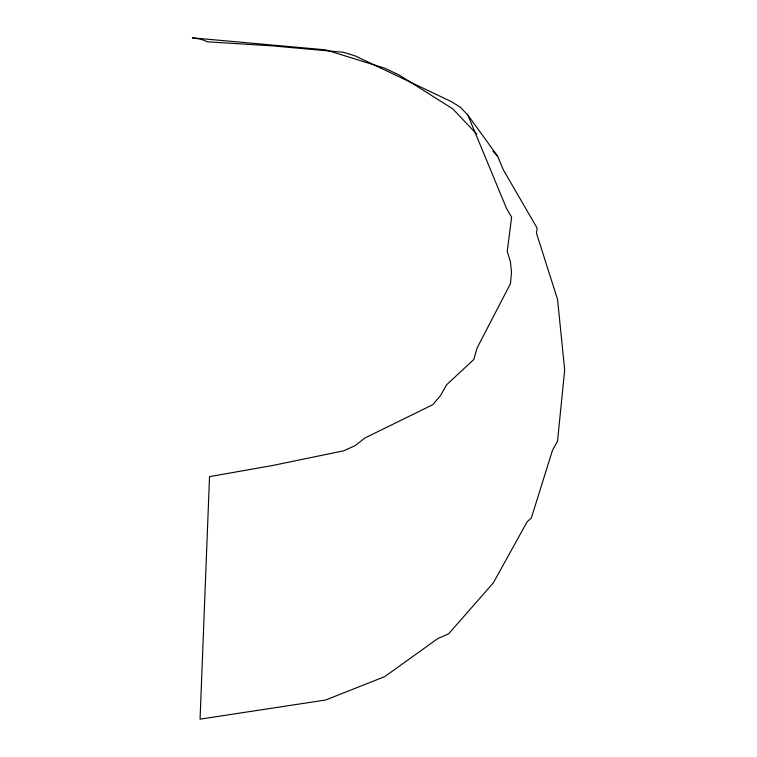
<?xml version="1.0" encoding="UTF-8"?>
<svg xmlns="http://www.w3.org/2000/svg" width="757" height="757" viewBox="0 0 757 757"><rect width="100%" height="100%" fill="white"/><g stroke="black" fill="none" stroke-linecap="round" stroke-linejoin="round"><path stroke-width="1.14" d="M467.94 115.206L506.442 208.222L511.618 217.136L507.228 251.456L510.445 261.723L511.514 272.567L510.445 283.667L477.203 347.813L473.778 359.528L446.554 384.83L440.631 395.391L432.862 404.654L365.016 437.953L354.967 445.731L343.602 450.831L272.435 465.527L209.528 476.636L200.066 719.15L325.661 700.007L384.717 676.626L438.057 638.406L448.57 633.883L493.327 582.871L527.127 521.781L531.31 518.081L552.459 450.358L557.54 441.132L564.684 369.955L557.54 299.384L536.486 233.203L537.129 228.131L503.291 169.767L497.642 156.179L467.94 115.206L460.474 107.333L451.418 101.637L354.853 55.763L343.678 52.309L272.539 45.884L207.626 41.824L201.173 39.26L192.316 37.85L325.576 49.839L384.849 68.234L399.194 75.047L452.724 108.819L476.787 134.188M492.826 151.107L497.642 156.179"/></g></svg>
